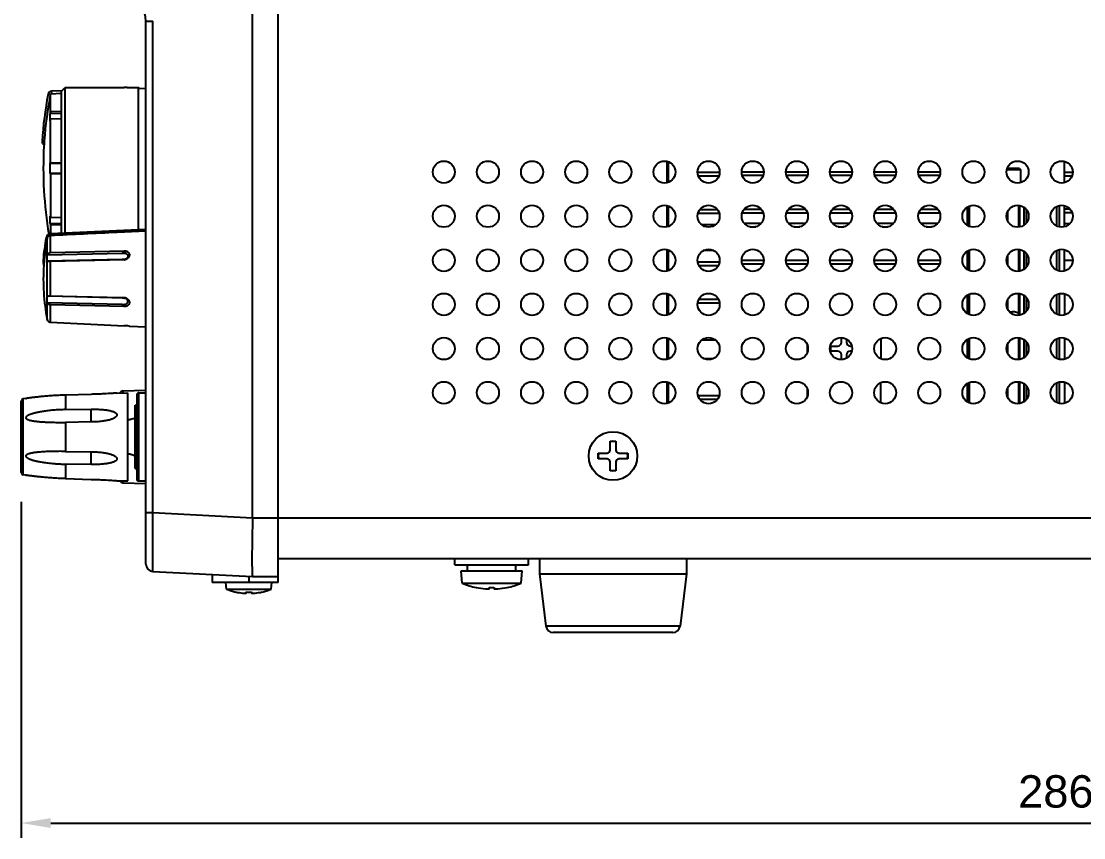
# Model space of a CAD drawing. Extents: x 1917 to 2535, y 2392 to 2924.
# Drawn here: x 2249 to 2393.4, y 2392 to 2503 of the extents above; entities that cross this region are included whole.
import ezdxf

# ---------------------------------------------------------------- set-up
doc = ezdxf.new("R2010")
doc.units = 0
doc.header["$LTSCALE"] = 10
doc.header["$MEASUREMENT"] = 0
doc.layers.get('0').update_dxf_attribs({"linetype": 'CONTINUOUS'})
doc.layers.get('DEFPOINTS').update_dxf_attribs({"linetype": 'CONTINUOUS'})
doc.layers.add('DIM', color=7, linetype='CONTINUOUS')
doc.styles.add('DIM-2', font='sanss___.ttf', dxfattribs={"height": 4.4})
doc.dimstyles.new('gw', dxfattribs={"dimscale": 2, "dimtxt": 5, "dimasz": 2, "dimexe": 1, "dimexo": 2, "dimgap": 1, "dimtad": 1, "dimdec": 1, "dimzin": 0, "dimdsep": 46, "dimtxsty": 'DIM-2', "dimcen": 2, "dimdle": 6, "dimadec": 0, "dimazin": 0, "dimtp": 0.1, "dimtm": 0.1, "dimtfac": 1, "dimtdec": 1, "dimtofl": 0, "dimtmove": 2, "dimatfit": 3, "dimfxl": 0, "dimtolj": 1, "dimtzin": 0, "dimarcsym": 0})

# ---------------------------------------------------------------- blocks, each defined once
blk = doc.blocks.new('*D4')
at = {"layer": 'DEFPOINTS', "color": 0}
for p in [(2535.41594675, 2474.2031361586), (2248.96594675, 2441.6478140938), (2535.41594675, 2394)]:
    blk.add_point(p, dxfattribs=at)
at = {"layer": 'DIM', "color": 0, "lineweight": -2}
for p, q in [((2535.41594675, 2470.2031361586), (2535.41594675, 2392)), ((2248.96594675, 2437.6478140938), (2248.96594675, 2392)), ((2252.96594675, 2394), (2531.41594675, 2394))]:
    blk.add_line(p, q, dxfattribs=at)
at = {"layer": 'DIM', "color": 0}
for points in [[(2252.96594675, 2394.666666666667), (2252.96594675, 2393.333333333333), (2248.96594675, 2394)], [(2531.41594675, 2394.666666666667), (2531.41594675, 2393.333333333333), (2535.41594675, 2394)]]:
    blk.add_solid(points, dxfattribs=at)
at = {"layer": 'DIM', "color": 0, "insert": (2392.19094675, 2398.269410150891), "char_height": 4.4, "attachment_point": 5, "style": 'DIM-2'}
blk.add_mtext('\\A1;286.4', dxfattribs=at)

msp = doc.modelspace()

# ---------------------------------------------------------------- linework, layer by layer
at = {"color": 7}
for p, q in [((2283.91594675, 2426.7), (2283.91594675, 2571.5)), ((2280.41594675, 2435.5), (2280.41594675, 2563.5)), ((2265.91594675, 2429.2088773663), (2265.91594675, 2503)), ((2265.91594675, 2503), (2266.8636107873, 2502.9999999987)), ((2266.8636107938, 2436.1992841096), (2266.8636107938, 2503)), ((2252.9332847796, 2493.1476235804), (2254.4159467372, 2493.225536927)), ((2253.1342451911, 2493.1581868986), (2253.0742511599, 2493.4831011029)), ((2254.4723219158, 2493.5563709048), (2253.0742551198, 2493.4831013288)), ((2254.41594675, 2474.1507930755), (2254.41594675, 2493.4999999928)), ((2254.4723219158, 2493.5563709048), (2254.9159489738, 2493.9999977838)), ((2254.9159467484, 2474.1746025992), (2254.9159467576, 2494)), ((2254.9159467576, 2494), (2262.9372693194, 2494)), ((2263.2009311958, 2494.0138179334), (2262.9372693194, 2494)), ((2263.2009311958, 2494.0138179334), (2263.201655363, 2494)), ((2263.3437379855, 2494), (2264.9159467497, 2494)), ((2265.1028604011, 2493.8130821156), (2264.9159445966, 2493.999997847)), ((2264.915946663, 2474.6507930714), (2264.9159467497, 2494)), ((2265.91594675, 2493.8556941655), (2265.1028604011, 2493.8130821156)), ((2252.9332847796, 2490.6793976614), (2252.9332847796, 2493.1476235804)), ((2252.8759678051, 2490.4504070321), (2254.41594675, 2490.5113172851)), ((2252.8759678051, 2489.4765400244), (2252.8759678051, 2490.4504070321)), ((2254.41594675, 2490.738040876), (2252.9332847796, 2490.6793976614)), ((2254.41594675, 2489.7265763102), (2252.9332847796, 2489.6755985415)), ((2252.9332847796, 2483.7097931646), (2252.9332847796, 2489.6755985415)), ((2252.0946971589, 2486.6518337505), (2251.7946121073, 2486.6717039107)), ((2252.0627415511, 2486.1925294908), (2252.049483468, 2486.0019973637)), ((2252.0495921899, 2486.003559815), (2252.049483468, 2486.0019973637)), ((2252.1014127323, 2486.7482629386), (2252.0627415511, 2486.1925294908)), ((2252.8759678051, 2483.6886279652), (2254.41594675, 2483.6942577923)), ((2252.8759678051, 2482.3113720348), (2252.8759678051, 2483.6886279652)), ((2254.41594675, 2483.7152134534), (2252.9332847796, 2483.7097931646)), ((2336.71594675, 2483.9665367474), (2336.71594675, 2481.0334632526)), ((2336.91594675, 2483.9125246343), (2336.91594675, 2481.0874753657)), ((2390.81594675, 2481.0604693091), (2390.81594675, 2483.9395306909)), ((2252.8759678051, 2482.3113720348), (2254.41594675, 2482.3057422077)), ((2252.9332847796, 2482.2902068353), (2252.9332847796, 2476.3244014585)), ((2254.41594675, 2482.2847865466), (2252.9332847796, 2482.2902068353)), ((2343.9102752419, 2482.4375), (2340.9216182581, 2482.4375)), ((2343.8022988525, 2481.9375), (2341.0295946476, 2481.9375)), ((2346.91594675, 2482.53125), (2349.91594675, 2482.53125)), ((2349.837318753, 2482.03125), (2346.994574747, 2482.03125)), ((2352.91594675, 2482.53125), (2355.91594675, 2482.53125)), ((2355.837318753, 2482.03125), (2352.994574747, 2482.03125)), ((2358.91594675, 2482.53125), (2361.91594675, 2482.53125)), ((2361.837318753, 2482.03125), (2358.994574747, 2482.03125)), ((2364.91594675, 2482.53125), (2367.91594675, 2482.53125)), ((2367.837318753, 2482.03125), (2364.994574747, 2482.03125)), ((2370.91594675, 2482.53125), (2373.91594675, 2482.53125)), ((2373.837318753, 2482.03125), (2370.994574747, 2482.03125)), ((2384.86594675, 2482.8), (2382.9494791574, 2482.7999990254)), ((2384.66594675, 2483), (2383.0029257339, 2483)), ((2384.6659274819, 2482.9999807425), (2384.8659229482, 2482.7999762114)), ((2384.86594675, 2481.0739723374), (2384.86594675, 2482.8)), ((2390.81594675, 2482.5), (2391.91594675, 2482.5)), ((2390.81594675, 2482), (2391.8289677661, 2482)), ((2336.71594675, 2477.9665367474), (2336.71594675, 2475.0334632526)), ((2336.91594675, 2477.9125246343), (2336.91594675, 2475.0874753657)), ((2343.6271975948, 2477.375), (2341.2046959053, 2477.375)), ((2347.2714666965, 2477.46875), (2349.5604268036, 2477.46875)), ((2353.2714666965, 2477.46875), (2355.5604268036, 2477.46875)), ((2359.2714666965, 2477.46875), (2361.5604268036, 2477.46875)), ((2365.2714666965, 2477.46875), (2367.5604268036, 2477.46875)), ((2371.2714666965, 2477.46875), (2373.5604268036, 2477.46875)), ((2377.56594675, 2477.7287235236), (2377.56594675, 2475.2712764764)), ((2377.86594675, 2475.1081793273), (2377.86594675, 2477.8918206727)), ((2384.56594675, 2477.9866575646), (2384.56594675, 2475.0133424354)), ((2384.56594675, 2477.9866575646), (2384.56594675, 2475.0133424354)), ((2384.6711130484, 2477.9776653165), (2384.6711130484, 2475.0223346835)), ((2385.303031004, 2475.2973521146), (2385.303031004, 2477.7026478854)), ((2385.56594675, 2477.4628428721), (2385.56594675, 2475.5371571279)), ((2389.76594675, 2475.1545706108), (2389.76594675, 2477.8454293892)), ((2390.06594675, 2477.9530337191), (2390.06594675, 2475.0469662808)), ((2390.81594675, 2475.0604693091), (2390.81594675, 2477.9395306909)), ((2390.81594675, 2477.5), (2391.5290535046, 2477.5)), ((2252.8759678051, 2475.5495929678), (2252.8759678051, 2476.5234599756)), ((2254.41594675, 2476.2734236898), (2252.9332847796, 2476.3244014585)), ((2343.8623717136, 2476.875), (2340.9695217864, 2476.875)), ((2346.994574747, 2476.96875), (2349.837318753, 2476.96875)), ((2352.994574747, 2476.96875), (2355.837318753, 2476.96875)), ((2358.994574747, 2476.96875), (2361.837318753, 2476.96875)), ((2364.994574747, 2476.96875), (2367.837318753, 2476.96875)), ((2370.994574747, 2476.96875), (2373.837318753, 2476.96875)), ((2382.9607804516, 2476.8422892898), (2382.9607804516, 2476.1577107102)), ((2383.06594675, 2477.140058286), (2383.06594675, 2475.859941714)), ((2390.81594675, 2477), (2391.8289677661, 2477)), ((2252.8759678051, 2475.5495929678), (2254.41594675, 2475.4886827149)), ((2252.9332847796, 2475.3206023386), (2252.9332847796, 2474.0806577989)), ((2254.41594675, 2475.261959124), (2252.9332847796, 2475.3206023386)), ((2265.91594675, 2474.6984121231), (2252.9431059415, 2474.0806577989)), ((2252.9480619249, 2473.9765821482), (2265.91594675, 2474.5941004732)), ((2265.91594675, 2474.5262714307), (2252.9494440837, 2473.904779766)), ((2343.3245740253, 2475.3125), (2341.5073194747, 2475.3125)), ((2347.2482757394, 2475.5625), (2349.5836177606, 2475.5625)), ((2348.0084273595, 2475.0625), (2348.8234661405, 2475.0625)), ((2353.2482757394, 2475.5625), (2355.5836177606, 2475.5625)), ((2354.0084273595, 2475.0625), (2354.8234661405, 2475.0625)), ((2359.2482757394, 2475.5625), (2361.5836177606, 2475.5625)), ((2360.0084273595, 2475.0625), (2360.8234661405, 2475.0625)), ((2365.2482757394, 2475.5625), (2367.5836177606, 2475.5625)), ((2366.0084273595, 2475.0625), (2366.8234661405, 2475.0625)), ((2371.2482757394, 2475.5625), (2373.5836177606, 2475.5625)), ((2372.0084273595, 2475.0625), (2372.8234661405, 2475.0625)), ((2390.81594675, 2475.5), (2391.5290535046, 2475.5)), ((2252.3501888473, 2473.5644684214), (2252.4924982711, 2473.5377302206)), ((2252.4741859666, 2473.4536925285), (2252.4818595852, 2473.4950269319)), ((2252.4818595852, 2462.4602703987), (2252.4818595852, 2473.4950269319)), ((2252.9514768788, 2473.9048681149), (2252.9431059415, 2474.0806577989)), ((2252.9494440837, 2473.904779766), (2252.9494784632, 2473.9040629858)), ((2252.9494784632, 2471.5589641588), (2252.9494784632, 2473.9040629858)), ((2252.9494784632, 2471.5589641588), (2262.9659467541, 2471.7989959146)), ((2262.6858776756, 2471.4778330891), (2262.96594675, 2471.7989959145)), ((2262.96594675, 2471.4845237907), (2263.2478375435, 2471.7575205406)), ((2336.71594675, 2471.9665367474), (2336.71594675, 2469.0334632526)), ((2336.91594675, 2471.9125246343), (2336.91594675, 2469.0874753657)), ((2343.1369285955, 2471.8125), (2341.6949649045, 2471.8125)), ((2377.56594675, 2471.7287235236), (2377.56594675, 2469.2712764764)), ((2377.86594675, 2469.1081793273), (2377.86594675, 2471.8918206727)), ((2384.56594675, 2471.9866575646), (2384.56594675, 2469.0133424354)), ((2384.56594675, 2471.9866575646), (2384.56594675, 2469.0133424354)), ((2384.6711130484, 2471.9776653165), (2384.6711130484, 2469.0223346835)), ((2385.303031004, 2469.2973521146), (2385.303031004, 2471.7026478854)), ((2389.76594675, 2469.1545706108), (2389.76594675, 2471.8454293892)), ((2390.06594675, 2471.9530337191), (2390.06594675, 2469.0469662808)), ((2390.81594675, 2469.0604693091), (2390.81594675, 2471.9395306909)), ((2251.9389187671, 2470.5365301277), (2252.0807713193, 2470.524547057)), ((2252.0053310472, 2470.0848926759), (2252.0427425597, 2470.5277595573)), ((2252.0785112557, 2470.4998967365), (2252.0201578694, 2469.8022270061)), ((2252.0418500819, 2470.06126623), (2252.0785372918, 2470.4998945587)), ((2252.0785372918, 2470.4998945587), (2252.0793698735, 2470.5098285748)), ((2252.1776137189, 2471.4873959784), (2252.1803556733, 2471.5107377652)), ((2252.506009123, 2471.2345689615), (2262.6858776756, 2471.4778330891)), ((2252.506009123, 2470.3685435581), (2252.506009123, 2471.2345689615)), ((2262.6858624089, 2470.6118073206), (2252.506009123, 2470.3685435581)), ((2262.9659467435, 2470.5865603491), (2252.9494784632, 2470.3465285943)), ((2252.9494784632, 2465.6534714057), (2252.9494784632, 2470.3465285943)), ((2262.9000007737, 2470.6169229814), (2262.6858624089, 2470.6118073206)), ((2262.6858624089, 2470.6118073206), (2262.96594675, 2470.5865603492)), ((2262.6858776756, 2471.4778330891), (2262.9659467582, 2471.4845237909)), ((2263.0242315865, 2470.6245466441), (2263.2478524759, 2470.6477519361)), ((2343.8932607177, 2470.25), (2340.9386327823, 2470.25)), ((2346.91594675, 2470.5), (2349.91594675, 2470.5)), ((2352.91594675, 2470.5), (2355.91594675, 2470.5)), ((2358.91594675, 2470.5), (2361.91594675, 2470.5)), ((2364.91594675, 2470.5), (2367.91594675, 2470.5)), ((2370.91594675, 2470.5), (2373.91594675, 2470.5)), ((2382.9607804516, 2470.8422892898), (2382.9607804516, 2470.1577107102)), ((2383.06594675, 2471.140058286), (2383.06594675, 2469.859941714)), ((2385.56594675, 2471.4628428721), (2385.56594675, 2469.5371571279)), ((2390.81594675, 2470.5), (2391.91594675, 2470.5)), ((2252.0199867979, 2469.7998562567), (2252.0216748642, 2469.8200400797)), ((2252.0216748642, 2469.8200400797), (2252.0229704552, 2469.8355313027)), ((2252.0229704552, 2469.8355313027), (2252.0389221489, 2470.0262588233)), ((2252.0389221489, 2470.0262588233), (2252.0401141032, 2470.0405102764)), ((2252.0401141032, 2470.0405102764), (2252.0418500819, 2470.06126623)), ((2343.714357263, 2469.75), (2341.117536237, 2469.75)), ((2347.0029257339, 2470), (2349.8289677661, 2470)), ((2353.0029257339, 2470), (2355.8289677661, 2470)), ((2359.0029257339, 2470), (2361.8289677661, 2470)), ((2365.0029257339, 2470), (2367.8289677661, 2470)), ((2371.0029257339, 2470), (2373.8289677661, 2470)), ((2336.71594675, 2465.9665367474), (2336.71594675, 2463.0334632526)), ((2336.91594675, 2465.9125246343), (2336.91594675, 2463.0874753657)), ((2377.86594675, 2463.1081793273), (2377.86594675, 2465.8918206727)), ((2384.56594675, 2465.9866575646), (2384.56594675, 2463.0133424354)), ((2384.56594675, 2465.9866575646), (2384.56594675, 2463.0133424354)), ((2384.6711130484, 2465.9776653165), (2384.6711130484, 2463.0223346835)), ((2389.76594675, 2463.1545706108), (2389.76594675, 2465.8454293892)), ((2390.06594675, 2465.9530337191), (2390.06594675, 2463.0469662808)), ((2390.81594675, 2465.9395306909), (2390.81594675, 2463.0604693091)), ((2252.506009123, 2464.7654310385), (2252.506009123, 2465.6314564419)), ((2262.6858682218, 2465.3881925405), (2252.506009123, 2465.6314564419)), ((2252.506009123, 2464.7654310385), (2262.6858723361, 2464.5221670385)), ((2252.9494784632, 2465.6534714057), (2262.9659467541, 2465.4134396506)), ((2252.9494784632, 2462.0945072469), (2252.9494784632, 2464.4410358412)), ((2262.9659467435, 2464.2010040856), (2252.9494784632, 2464.4410358412)), ((2262.6858682218, 2465.3881925405), (2262.96594675, 2465.4134396507)), ((2262.9000173298, 2465.3830766231), (2262.6858682218, 2465.3881925405)), ((2262.6858723361, 2464.5221670385), (2262.96594675, 2464.2010040854)), ((2262.6858723361, 2464.5221670385), (2262.9659467551, 2464.5154762091)), ((2262.96594675, 2464.5154762093), (2263.2478435916, 2464.2424814866)), ((2263.0241101819, 2465.3754662649), (2263.2478478063, 2465.3522500549)), ((2343.8989322258, 2464.6875), (2340.9329612742, 2464.6875)), ((2343.7437104921, 2465.1875), (2341.0881830079, 2465.1875)), ((2377.56594675, 2465.7287235236), (2377.56594675, 2463.2712764764)), ((2382.9607804516, 2464.8422892898), (2382.9607804516, 2464.1577107102)), ((2383.06594675, 2465.140058286), (2383.06594675, 2463.859941714)), ((2385.303031004, 2463.2973521146), (2385.303031004, 2465.7026478854)), ((2385.56594675, 2465.4628428721), (2385.56594675, 2463.5371571279)), ((2252.506009123, 2462.3968874804), (2252.506009123, 2462.3746226876)), ((2252.5160870048, 2462.3741427885), (2252.506009123, 2462.3746226876)), ((2252.9494784632, 2462.0945072469), (2262.9659467382, 2461.6144437368)), ((2263.66594675, 2461.5428571429), (2265.91594675, 2461.4357142857)), ((2360.46594675, 2459.35), (2360.46594675, 2459.9952080682)), ((2384.56594675, 2459.9866575646), (2384.56594675, 2457.0133424354)), ((2384.56594675, 2459.9866575646), (2384.56594675, 2457.0133424354)), ((2336.71594675, 2459.9665367474), (2336.71594675, 2457.0334632526)), ((2336.91594675, 2459.9125246343), (2336.91594675, 2457.0874753657)), ((2343.4035603088, 2459.625), (2341.4283331912, 2459.625)), ((2355.81594675, 2459.0333818068), (2355.81594675, 2457.9666181932)), ((2359.01594675, 2458.15), (2359.01594675, 2458.85)), ((2359.01594675, 2458.85), (2359.96594675, 2458.85)), ((2361.16594675, 2459.7990381057), (2361.16594675, 2459.35)), ((2361.66594675, 2458.85), (2361.8690525031, 2458.85)), ((2365.81594675, 2459.8686250309), (2365.81594675, 2457.1313749691)), ((2377.56594675, 2459.7287235236), (2377.56594675, 2457.2712764764)), ((2377.86594675, 2457.1081793273), (2377.86594675, 2459.8918206727)), ((2382.9607804516, 2458.8422892898), (2382.9607804516, 2458.1577107102)), ((2383.06594675, 2459.140058286), (2383.06594675, 2457.859941714)), ((2384.6711130484, 2459.9776653165), (2384.6711130484, 2457.0223346835)), ((2385.303031004, 2457.2973521146), (2385.303031004, 2459.7026478854)), ((2385.56594675, 2459.4628428721), (2385.56594675, 2457.5371571279)), ((2389.76594675, 2457.1545706108), (2389.76594675, 2459.8454293892)), ((2390.06594675, 2459.9530337191), (2390.06594675, 2457.0469662808)), ((2390.81594675, 2459.9395306909), (2390.81594675, 2457.0604693091)), ((2343.0022050111, 2457.125), (2341.829688489, 2457.125)), ((2359.96594675, 2458.15), (2359.01594675, 2458.15)), ((2360.46594675, 2457.0047919318), (2360.46594675, 2457.65)), ((2361.16594675, 2457.65), (2361.16594675, 2457.2009618943)), ((2361.8690525031, 2458.15), (2361.66594675, 2458.15)), ((2262.7982211699, 2452.733983161), (2265.91594675, 2452.8428565373)), ((2336.71594675, 2453.9665367474), (2336.71594675, 2451.0334632526)), ((2336.91594675, 2453.9125246343), (2336.91594675, 2451.0874753657)), ((2355.81594675, 2453.0333818068), (2355.81594675, 2451.9666181932)), ((2365.81594675, 2451.1313749691), (2365.81594675, 2453.8686250309)), ((2377.56594675, 2453.7287235236), (2377.56594675, 2451.2712764764)), ((2377.86594675, 2451.1081793273), (2377.86594675, 2453.8918206727)), ((2382.9607804516, 2452.8422892898), (2382.9607804516, 2452.1577107102)), ((2383.06594675, 2453.140058286), (2383.06594675, 2451.859941714)), ((2384.56594675, 2453.9866575646), (2384.56594675, 2451.0133424354)), ((2384.56594675, 2453.9866575646), (2384.56594675, 2451.0133424354)), ((2384.6711130484, 2453.9776653165), (2384.6711130484, 2451.0223346835)), ((2385.303031004, 2451.2973521146), (2385.303031004, 2453.7026478854)), ((2385.56594675, 2453.4628428721), (2385.56594675, 2451.5371571279)), ((2389.76594675, 2451.1545706108), (2389.76594675, 2453.8454293892)), ((2390.06594675, 2453.9530337191), (2390.06594675, 2451.0469662808)), ((2390.81594675, 2453.9395306909), (2390.81594675, 2451.0604693091)), ((2248.96594675, 2441.6478140938), (2248.96594675, 2451.3521859061)), ((2249.593456027, 2451.7171733026), (2249.2103113538, 2451.6469819545)), ((2249.2103113539, 2441.3530180454), (2249.2103113539, 2451.6469819546)), ((2249.5933647416, 2451.7171568064), (2249.6612657777, 2451.726769606)), ((2258.4659467502, 2452.2761451295), (2254.96594675, 2452.1781325606)), ((2254.96594675, 2452.1781325606), (2254.96594675, 2450.2050915478)), ((2261.9653314568, 2452.4585195593), (2261.926726269, 2452.4550825804)), ((2261.965320982, 2452.4585185426), (2261.9660317029, 2452.4585935326)), ((2261.9660317017, 2452.4585935414), (2261.9653314568, 2452.4585195593)), ((2261.9659868869, 2452.4586217969), (2263.46594675, 2452.5)), ((2262.7982211699, 2452.733983161), (2262.7982211699, 2452.481579984)), ((2263.46594675, 2440.5), (2263.46594675, 2452.5)), ((2264.66594675, 2452.1999999302), (2264.66594675, 2440.8000000698)), ((2264.96594675, 2440.5), (2264.96594675, 2452.5)), ((2264.96594675, 2452.5), (2265.91594675, 2452.5)), ((2343.8456697399, 2452.0625), (2340.9862237601, 2452.0625)), ((2343.5836177606, 2451.5625), (2341.2482757394, 2451.5625)), ((2254.96594675, 2450.2050915478), (2258.4659467451, 2450.2540979684)), ((2258.46594675, 2448.5220471609), (2258.46594675, 2450.2540979685)), ((2264.46594675, 2442.2), (2264.46594675, 2450.8)), ((2264.46594675, 2450.8), (2264.66594675, 2450.8)), ((2258.4659467502, 2448.5220471609), (2254.96594675, 2448.4730410127)), ((2254.96594675, 2448.4730410127), (2254.96594675, 2444.5269589871)), ((2264.136417449, 2448.9895246782), (2264.1659460242, 2448.9999997387)), ((2264.136417449, 2448.9895246782), (2264.1659460169, 2448.9999997361)), ((2264.1658045712, 2449), (2264.46594675, 2449)), ((2329.01594675, 2444.7), (2329.01594675, 2445.9)), ((2329.01594675, 2445.9), (2329.81594675, 2445.9)), ((2329.81594675, 2445.9), (2329.81594675, 2444.7)), ((2254.96594675, 2444.5269589871), (2258.4659466977, 2444.4779528398)), ((2258.46594675, 2442.7459020315), (2258.46594675, 2444.4779528391)), ((2327.41594675, 2443.5), (2327.41594675, 2444.3)), ((2327.41594675, 2444.3), (2328.61594675, 2444.3)), ((2330.21594675, 2444.3), (2331.41594675, 2444.3)), ((2331.41594675, 2444.3), (2331.41594675, 2443.5)), ((2254.96594675, 2442.7949084523), (2254.96594675, 2440.8218674394)), ((2258.4659467449, 2442.7459020316), (2254.96594675, 2442.7949084523)), ((2264.165946358, 2444.0000001411), (2264.1364443667, 2444.01046592)), ((2264.165946362, 2444.0000001397), (2264.1364443667, 2444.01046592)), ((2264.1658420971, 2444), (2264.46594675, 2444)), ((2328.61594675, 2443.5), (2327.41594675, 2443.5)), ((2329.01594675, 2441.9), (2329.01594675, 2443.1)), ((2329.81594675, 2443.1), (2329.81594675, 2441.9)), ((2331.41594675, 2443.5), (2330.21594675, 2443.5)), ((2249.5934558726, 2441.2828267248), (2249.2103113538, 2441.3530180455)), ((2249.5933644343, 2441.2828432373), (2249.6612663086, 2441.2732303192)), ((2264.46594675, 2442.2), (2264.66594675, 2442.2)), ((2329.81594675, 2441.9), (2329.01594675, 2441.9)), ((2254.96594675, 2440.8218674394), (2258.4659466984, 2440.723854872)), ((2261.9660355556, 2440.5414059637), (2261.9604691583, 2440.5419183369)), ((2261.9653208544, 2440.541481479), (2261.9660317135, 2440.5414064769)), ((2261.9659868957, 2440.5413782029), (2263.46594675, 2440.5)), ((2262.7982211699, 2440.266016839), (2262.7982211699, 2440.518420016)), ((2262.7982211699, 2440.266016839), (2265.91594675, 2440.1571434627)), ((2264.96594675, 2440.5), (2265.91594675, 2440.5)), ((2265.91594675, 2436.1992841096), (2266.8636107938, 2436.1992841096)), ((2266.8636107938, 2436.1992841096), (2280.41594675, 2435.489036278)), ((2280.41594675, 2435.5), (2283.91594675, 2435.5)), ((2283.91594675, 2435.5), (2530.41594675, 2435.5)), ((2266.8527520591, 2434.305612826), (2266.8549956568, 2434.7439988912)), ((2529.41594675, 2429.9), (2283.91594675, 2429.9)), ((2307.91594675, 2429.1), (2307.91594675, 2429.9)), ((2317.91594675, 2429.1), (2317.91594675, 2429.9)), ((2319.41594675, 2429.9), (2319.41594675, 2427.9)), ((2339.41594675, 2429.9), (2339.41594675, 2427.9)), ((2266.8636107938, 2428.2102478316), (2280.41594675, 2427.5)), ((2307.9159759343, 2429.1), (2317.9159175657, 2429.1)), ((2308.914677478, 2426.6), (2308.76594675, 2428.3)), ((2308.76594675, 2428.3), (2317.06594675, 2428.3)), ((2309.61594675, 2428.3), (2309.61594675, 2429.1)), ((2316.21594675, 2428.3), (2316.21594675, 2429.1)), ((2316.917216022, 2426.6), (2317.06594675, 2428.3)), ((2274.91594675, 2427.7882427206), (2274.91594675, 2426.7)), ((2279.91594675, 2427.5262038896), (2279.91594675, 2426.7)), ((2280.41594675, 2427.5), (2283.91594675, 2427.5)), ((2319.41594675, 2427.9), (2320.306451092, 2420.7759652641)), ((2319.41594675, 2427.9), (2339.41594675, 2427.9)), ((2339.41594675, 2427.9), (2338.525442408, 2420.7759652641)), ((2283.91594675, 2426.7), (2274.9167211365, 2426.7)), ((2276.8796820126, 2425.8), (2276.8009422154, 2426.7)), ((2276.8796820126, 2425.8), (2282.9522114874, 2425.8)), ((2278.11594675, 2425.4055935969), (2278.11594675, 2425.4134735529)), ((2279.56594675, 2425.2531054636), (2279.56594675, 2425.4134735529)), ((2280.26594675, 2425.4134735529), (2280.26594675, 2425.2531054636)), ((2281.71594675, 2425.4134735529), (2281.71594675, 2425.4055935969)), ((2282.9522114874, 2425.8), (2283.0309512846, 2426.7)), ((2308.914677478, 2426.6), (2316.917216022, 2426.6)), ((2310.81594675, 2426.0140932782), (2310.81594675, 2426.020103431)), ((2312.56594675, 2425.8406797318), (2312.56594675, 2426.020103431)), ((2313.26594675, 2426.020103431), (2313.26594675, 2425.8406797318)), ((2315.01594675, 2426.020103431), (2315.01594675, 2426.0140932782)), ((2338.525442408, 2420.7759652641), (2320.306451092, 2420.7759652641)), ((2337.533164523, 2419.9), (2321.298728977, 2419.9))]:
    msp.add_line(p, q, dxfattribs=at)
for points in [[(2252.4818326526, 2473.4950319512), (2252.3969285908, 2473.018118827), (2252.3152259219, 2472.5103344234), (2252.2422433771, 2472.0012271613), (2252.1780013171, 2471.490940573), (2252.1225182372, 2470.9796198812), (2252.0785099879, 2470.4998968425)], [(2252.9494444889, 2473.9047713344), (2252.9199801633, 2473.9024789832), (2252.8597533037, 2473.8922208726), (2252.8012022862, 2473.8746343873), (2252.7451887461, 2473.8499802418), (2252.6925417107, 2473.8185979482), (2252.6440791849, 2473.7809710636), (2252.6005533495, 2473.7376536826), (2252.5626198686, 2473.6893305898), (2252.5308673271, 2473.636740714), (2252.5057292151, 2473.5806286968), (2252.4875874376, 2473.5218079043), (2252.4818379017, 2473.4950309728)], [(2263.0241160569, 2470.6245346555), (2263.0025744882, 2470.622473711), (2262.9663717658, 2470.6197562859), (2262.9304915928, 2470.6179048267), (2262.9000007737, 2470.6169229814)], [(2263.1032570288, 2470.6392066129), (2263.0999348765, 2470.6382835297), (2263.0890063313, 2470.6354802258), (2263.0756799637, 2470.6324890352), (2263.0594882867, 2470.629406342), (2263.041111762, 2470.6265713168), (2263.0242315865, 2470.6245466441)], [(2262.9000173298, 2465.3830766231), (2262.9323312001, 2465.3820192808), (2262.9690190103, 2465.3800752292), (2263.005947996, 2465.3772265211), (2263.0241101819, 2465.3754662649)], [(2263.0242291429, 2465.3754539209), (2263.0423551549, 2465.3732582852), (2263.0603640683, 2465.3704416246), (2263.0762426716, 2465.367393506), (2263.0893290524, 2465.3644419036), (2263.1000826923, 2465.3616761597), (2263.1032335131, 2465.3608000267)]]:
    msp.add_lwpolyline(points, dxfattribs=at)
for centre, radius in [((2306.41594675, 2482.5), 1.5), ((2312.41594675, 2482.5), 1.5), ((2318.41594675, 2482.5), 1.5), ((2324.41594675, 2482.5), 1.5), ((2330.41594675, 2482.5), 1.5), ((2336.41594675, 2482.5), 1.5), ((2342.41594675, 2482.5), 1.5), ((2348.41594675, 2482.5), 1.5), ((2354.41594675, 2482.5), 1.5), ((2360.41594675, 2482.5), 1.5), ((2366.41594675, 2482.5), 1.5), ((2372.41594675, 2482.5), 1.5), ((2378.41594675, 2482.5), 1.5), ((2384.41594675, 2482.5), 1.5), ((2390.41594675, 2482.5), 1.5), ((2306.41594675, 2476.5), 1.5), ((2312.41594675, 2476.5), 1.5), ((2318.41594675, 2476.5), 1.5), ((2324.41594675, 2476.5), 1.5), ((2330.41594675, 2476.5), 1.5), ((2336.41594675, 2476.5), 1.5), ((2342.41594675, 2476.5), 1.5), ((2348.41594675, 2476.5), 1.5), ((2354.41594675, 2476.5), 1.5), ((2360.41594675, 2476.5), 1.5), ((2366.41594675, 2476.5), 1.5), ((2372.41594675, 2476.5), 1.5), ((2378.41594675, 2476.5), 1.5), ((2384.41594675, 2476.5), 1.5), ((2390.41594675, 2476.5), 1.5), ((2306.41594675, 2470.5), 1.5), ((2312.41594675, 2470.5), 1.5), ((2318.41594675, 2470.5), 1.5), ((2324.41594675, 2470.5), 1.5), ((2330.41594675, 2470.5), 1.5), ((2336.41594675, 2470.5), 1.5), ((2342.41594675, 2470.5), 1.5), ((2348.41594675, 2470.5), 1.5), ((2354.41594675, 2470.5), 1.5), ((2360.41594675, 2470.5), 1.5), ((2366.41594675, 2470.5), 1.5), ((2372.41594675, 2470.5), 1.5), ((2378.41594675, 2470.5), 1.5), ((2384.41594675, 2470.5), 1.5), ((2390.41594675, 2470.5), 1.5), ((2306.41594675, 2464.5), 1.5), ((2312.41594675, 2464.5), 1.5), ((2318.41594675, 2464.5), 1.5), ((2324.41594675, 2464.5), 1.5), ((2330.41594675, 2464.5), 1.5), ((2336.41594675, 2464.5), 1.5), ((2342.41594675, 2464.5), 1.5), ((2348.41594675, 2464.5), 1.5), ((2354.41594675, 2464.5), 1.5), ((2360.41594675, 2464.5), 1.5), ((2366.41594675, 2464.5), 1.5), ((2372.41594675, 2464.5), 1.5), ((2378.41594675, 2464.5), 1.5), ((2384.41594675, 2464.5), 1.5), ((2390.41594675, 2464.5), 1.5), ((2306.41594675, 2458.5), 1.5), ((2312.41594675, 2458.5), 1.5), ((2318.41594675, 2458.5), 1.5), ((2324.41594675, 2458.5), 1.5), ((2330.41594675, 2458.5), 1.5), ((2336.41594675, 2458.5), 1.5), ((2342.41594675, 2458.5), 1.5), ((2348.41594675, 2458.5), 1.5), ((2354.41594675, 2458.5), 1.5), ((2360.41594675, 2458.5), 1.5), ((2366.41594675, 2458.5), 1.5), ((2372.41594675, 2458.5), 1.5), ((2378.41594675, 2458.5), 1.5), ((2384.41594675, 2458.5), 1.5), ((2390.41594675, 2458.5), 1.5), ((2306.41594675, 2452.5), 1.5), ((2312.41594675, 2452.5), 1.5), ((2318.41594675, 2452.5), 1.5), ((2324.41594675, 2452.5), 1.5), ((2330.41594675, 2452.5), 1.5), ((2336.41594675, 2452.5), 1.5), ((2342.41594675, 2452.5), 1.5), ((2348.41594675, 2452.5), 1.5), ((2354.41594675, 2452.5), 1.5), ((2360.41594675, 2452.5), 1.5), ((2366.41594675, 2452.5), 1.5), ((2372.41594675, 2452.5), 1.5), ((2378.41594675, 2452.5), 1.5), ((2384.41594675, 2452.5), 1.5), ((2390.41594675, 2452.5), 1.5), ((2329.41594675, 2443.9), 3.3)]:
    msp.add_circle(centre, radius, dxfattribs=at)
for centre, radius, start, end in [((2262.41594675, 2503), 3.5, 0, 77.16041159309874), ((2253.1004191348, 2492.9837863536), 0.4999999996, 92.99999999919677, 169.3055030431104), ((2263.2270991739, 2493.514503166), 0.5, 76.48886581249924, 93.0000000000061), ((2305.96594675, 2483), 54.3, 169.3055074500125, 176.1224535812045), ((2305.96594675, 2483), 53.9947914155, 169.167580879801, 176.019384389803), ((2283.9145105174, 2482.8030443734), 31.9667528744, 165.7358864113973, 166.1589817344987), ((2276.7842343495, 2482.7001671381), 24.850039007, 163.6979515248898, 164.1755618289085), ((2252.2891032526, 2486.6381807124), 0.5, 176.1224494890021, 243.0729271366978), ((2305.96594675, 2483), 54, 176.8116902901014, 189.5646216300943), ((2254.9820968571, 2478.0732618298), 5.9973424463, 109.9756034951022, 110.5593258999004), ((2254.9820968571, 2487.9267381702), 5.9973424463, 249.4406741000997, 250.0243965048979), ((2276.7842343495, 2483.2998328619), 24.850039007, 195.8244381710915, 196.3020484751102), ((2283.9145105174, 2483.1969556266), 31.9667528744, 193.8410182655013, 194.2641135886026), ((2281.9664189116, 2467.9999408865), 30.1344495538, 169.3588829972989, 175.1713722856032), ((2281.9664189116, 2467.9999408865), 30.0302559703, 169.3588829972989, 175.1713722856032), ((2252.9732610379, 2473.4474007746), 0.6339745962, 92.72631099389635, 169.3588829972989), ((2281.9682261102, 2467.9996105571), 29.9940897208, 170.3333937918038, 170.5508501412027), ((2281.9669153634, 2467.9998385373), 29.9927593034, 169.523104060609, 170.3334026734938), ((2252.9732610379, 2473.4474007746), 0.5297808721, 92.72631099250025, 169.3588829988906), ((2252.9777598667, 2473.402208629), 0.5045119688, 164.691698857188, 169.398539028799), ((2252.9733628889, 2473.4065698918), 0.4980661043, 92.74863480560136, 98.57133213289404), ((2281.9657835421, 2468.0000223623), 29.9916127603, 171.5455329931085, 173.2777407203968), ((2281.9647716447, 2468.0001766903), 29.9905891986, 170.5508324455901, 171.5455320289086), ((2252.9353696925, 2470.4523543993), 1, 175.1713722856032, 201.559159261789), ((2281.9663305539, 2467.9999664098), 29.992162708, 174.1909049921901, 175.1996391416122), ((2281.9651730147, 2468.0000839382), 29.9909992176, 173.3226205440902, 174.1909045441113), ((2262.9474472469, 2471.3517694247), 0.7654327569, 271.384898166694, 293.1080106197946), ((2281.96594675, 2468), 30, 176.5604622573074, 190.6411735037967), ((2252.0983349817, 2470.121638671), 0.1, 201.5590423968057, 234.3219367626039), ((2262.947546449, 2464.6487044746), 0.7649538872, 66.8852723436063, 88.62167129579336), ((2383.81594675, 2462), 1.5, 59.97807263390264, 107.2466936312076), ((2252.9732610379, 2462.5525992254), 0.5, 190.6411735037967, 200.8518674843097), ((2252.9270573763, 2462.5665993332), 0.4539644751, 201.9528772172089, 205.0935913181058), ((2262.6567215271, 2455.1670476628), 6.4548072292, 84.78344914359842, 87.25412661159854), ((2262.659447357, 2455.1820810631), 6.4395884024, 84.37378107720782, 84.79544020359931), ((2262.6334588384, 2454.9356694043), 6.6873666697, 81.32257885549743, 84.35916840499262), ((2262.6126561923, 2454.7921881076), 6.832346114, 81.13178124769932, 81.33165815049979), ((2359.96594675, 2459.35), 0.5, 270, 0), ((2361.66594675, 2459.35), 0.5, 180, 270), ((2359.96594675, 2457.65), 0.5, 0, 90), ((2361.66594675, 2457.65), 0.5, 90, 180), ((2249.26594675, 2451.3521859188), 0.3, 100.687446515705, 180.0000024166109), ((2262.8156709183, 2452.2342877475), 0.5, 92.00000000000394, 151.8801458324037), ((2264.96594675, 2452.2), 0.3, 90, 180.0000133221049), ((2329.41594675, 2443.9), 2, 78.78809478909925, 101.2119052109008), ((2329.41594675, 2443.9), 2, 168.7561138836058, 191.2438861163942), ((2328.61594675, 2444.7), 0.4, 270, 0), ((2330.21594675, 2444.7), 0.4, 180, 270), ((2329.41594675, 2443.9), 2, 348.7561138836057, 11.24388611639421), ((2328.61594675, 2443.1), 0.4, 0, 90), ((2330.21594675, 2443.1), 0.4, 90, 180), ((2249.26594675, 2441.6478140812), 0.3, 179.9999975833891, 259.312553484295), ((2329.41594675, 2443.9), 2, 258.7880947890993, 281.2119052109007), ((2262.8156709183, 2440.7657122525), 0.5, 208.1198541675963, 267.9999999999961), ((2264.96594675, 2440.8), 0.3, 179.9999866778951, 270), ((2324.3155625935, 2429.7841620082), 43.9876529915, 179.9231664657922, 180.708503576796), ((2266.91594675, 2429.2088773827), 1, 180.0000009363944, 267.0000000489933), ((2279.91594675, 2433.1824196297), 7.9824196297, 247.6434605857003, 256.9679710825937), ((2279.91594675, 2433.1824196297), 7.9747428263, 256.9552144063019, 263.8814201479037), ((2279.91594675, 2433.1824196297), 7.7768260328, 267.4205030890965, 272.5794969109035), ((2279.91594675, 2433.1824196297), 7.9747428263, 276.1185798520963, 283.0447855936981), ((2279.91594675, 2433.1824196297), 7.9824196297, 283.0320289174063, 292.3565394142998), ((2312.91594675, 2436.2063473669), 10.4063473669, 247.3871256045095, 258.3395317200971), ((2312.91594675, 2436.2063473669), 10.4004598707, 258.3510844018952, 265.3121504000994), ((2312.5656269241, 2431.9335169451), 6.1132925321, 265.3116034252967, 265.677914652104), ((2312.91594675, 2436.2063473669), 10.1922551735, 268.0320875174967, 271.9679124825033), ((2313.2660864407, 2431.9356265279), 6.1154097798, 274.3222787089008, 274.6884631153969), ((2312.91594675, 2436.2063473669), 10.4004598707, 274.6878495999005, 281.6489155981048), ((2312.91594675, 2436.2063473669), 10.4063473669, 281.6604682799028, 292.6128743954905), ((2279.5613332578, 2429.8716475363), 4.6450337641, 263.8778402323982, 264.8908846606937), ((2280.2707931852, 2429.8692403561), 4.6426154696, 275.1088974977065, 276.122469632198), ((2321.2987289685, 2420.9), 1, 187.1250164248945, 270.0000004832961), ((2337.5331645315, 2420.9), 1, 269.9999995167038, 352.8749835751055)]:
    msp.add_arc(centre, radius, start, end, dxfattribs=at)
for points, start_tangent, end_tangent in [([(2252.9016134637, 2492.9805250628), (2252.8984554409, 2492.9815635229), (2252.7779006997, 2493.0210249805), (2252.6861792978, 2493.0511322282), (2252.6285080005, 2493.0701133588), (2252.6091038398, 2493.0765724664)], (-0.9499349080626298, 0.3124478683621371), (-0.2760149233984733, -0.9611533499194261)), ([(2252.9494784632, 2473.9040629858), (2257.4503918498, 2474.1199395013), (2262.0218535696, 2474.3390888807), (2265.9159466359, 2474.5256867144)], (0.9988511457128221, 0.0479206501227046), (0.9988543171901241, 0.04785449854142246)), ([(2252.4911483974, 2473.5354062437), (2252.5147498848, 2473.6026392101), (2252.5706292565, 2473.700144232), (2252.6468514566, 2473.7828296291), (2252.7396533169, 2473.8464379108), (2252.8429888195, 2473.8872836356), (2252.899130817, 2473.8990731343)], (0.2639588425698777, 0.9645339441560212), (0.9888423925165035, 0.1489655086328288)), ([(2252.506009123, 2471.2345689615), (2252.5330095537, 2471.2959673127), (2252.5680822997, 2471.3537112191), (2252.6112232358, 2471.4068410571), (2252.6620910001, 2471.4540306452), (2252.7210416601, 2471.4945026577), (2252.7882297227, 2471.5268347844), (2252.86439674, 2471.5492762971), (2252.9494784632, 2471.5589641588)], (0.3428444914613011, 0.9393921729898763), (0.9997126946666781, 0.02396931626662019)), ([(2262.9659467541, 2471.7989959146), (2263.121160625, 2471.7885650786), (2263.1969430717, 2471.7726548453), (2263.2478375844, 2471.7575205773)], (0.9997132705720116, 0.02394528434184899), (0.948207002945643, -0.3176530805215677)), ([(2263.2478375844, 2471.7575205773), (2263.2698229869, 2471.7497790841), (2263.3383730799, 2471.720406132), (2263.402300248, 2471.6846729661), (2263.4612659919, 2471.642559502), (2263.5138814596, 2471.5948477148), (2263.5590673454, 2471.5426235073), (2263.5967976515, 2471.4860754877), (2263.6485366875, 2471.361587017), (2263.66594675, 2471.2285716599), (2263.6485367397, 2471.0928625808), (2263.5967977849, 2470.9606412316), (2263.5590674873, 2470.8987107704), (2263.5138815857, 2470.8403263817), (2263.461266085, 2470.7858352771), (2263.4023003071, 2470.7366293012), (2263.3383731464, 2470.6938118573), (2263.2698230685, 2470.6575439376), (2263.2478524989, 2470.6477519335)], (0.9482070029521953, -0.317653080502009), (-0.9197061713911475, -0.3926073844249968)), ([(2252.9494784632, 2470.3465285943), (2252.8644185605, 2470.3452838945), (2252.7882391518, 2470.3456012852), (2252.721041102, 2470.3471860328), (2252.6620851544, 2470.3498364796), (2252.6112172758, 2470.3534003848), (2252.5680790884, 2470.3577872902), (2252.533008842, 2470.3628682429), (2252.506009123, 2470.3685435581)], (-0.9997126946490842, -0.0239693170004283), (-0.9681282606190995, 0.2504549280621901)), ([(2262.9659467582, 2471.4845237909), (2263.0853906674, 2471.4754240844), (2263.1984571175, 2471.4426213157), (2263.2500645309, 2471.4179073752), (2263.2975588365, 2471.3879983498), (2263.3404703524, 2471.3530599115), (2263.3778286988, 2471.3137588858), (2263.4088708674, 2471.2709972694), (2263.4334982104, 2471.2250389892), (2263.4514888894, 2471.1760918453), (2263.4623538294, 2471.1252254744), (2263.46594675, 2471.0736377879), (2263.4623533632, 2471.021587957), (2263.4514881407, 2470.9693369112), (2263.4334973523, 2470.9181381391), (2263.4088696523, 2470.8691809534), (2263.3778271156, 2470.8227784113), (2263.3404690565, 2470.7793023401), (2263.2975579925, 2470.7398462321), (2263.2500634528, 2470.7052838764), (2263.1984557357, 2470.6759285208), (2263.103258732, 2470.6391987918)], (0.999714773201537, 0.02388246726365051), (-0.9623368289139044, -0.2718599413593897)), ([(2252.506009123, 2465.6314564419), (2252.5330095505, 2465.6371318802), (2252.5680822912, 2465.6422130989), (2252.6112232204, 2465.6466001198), (2252.6620909762, 2465.6501638524), (2252.7210416281, 2465.6528139851), (2252.7882296862, 2465.6543985834), (2252.8643967066, 2465.6547162162), (2252.9494784632, 2465.6534714057)], (0.968128260520396, 0.250454928443727), (0.9997126946427938, -0.02396931726279414)), ([(2252.9494784632, 2464.4410358412), (2252.8644186773, 2464.4507191867), (2252.7882392523, 2464.4731615187), (2252.7210411812, 2464.5054976208), (2252.6620852113, 2464.5459739997), (2252.6112173123, 2464.5931652818), (2252.5680791087, 2464.6462933179), (2252.5330088498, 2464.7040340418), (2252.506009123, 2464.7654310385)], (-0.9997126946625597, 0.02396931643839208), (-0.3428444915065445, 0.9393921729733641)), ([(2262.9659467551, 2464.5154762091), (2263.0853902196, 2464.5245758353), (2263.1984557357, 2464.557378115), (2263.2500634528, 2464.5820920308), (2263.2975579925, 2464.6120010455), (2263.3404690564, 2464.64693889), (2263.3778271154, 2464.6862392126), (2263.4088696521, 2464.7290007939), (2263.4334973522, 2464.7749591026), (2263.4514881406, 2464.8239055643), (2263.4623533631, 2464.8747712051), (2263.46594675, 2464.9263586829), (2263.4623538295, 2464.9784086626), (2263.4514888896, 2465.0306604034), (2263.4334982107, 2465.0818598462), (2263.4088708678, 2465.1308169639), (2263.3778286993, 2465.1772195049), (2263.3404703529, 2465.2206963201), (2263.2975588369, 2465.2601530769), (2263.2500645314, 2465.2947154277), (2263.1984571182, 2465.324070791), (2263.1032352276, 2465.3608078476)], (0.999714773080729, -0.02388247232065039), (-0.9623488544293212, 0.2718173695306712)), ([(2263.2478478376, 2465.352250054), (2263.2698242502, 2465.3424555129), (2263.3383741739, 2465.3061875292), (2263.4023011171, 2465.2633700927), (2263.4612668862, 2465.2141639781), (2263.5138824139, 2465.1596726611), (2263.5590683684, 2465.1012879506), (2263.5967985957, 2465.0393572493), (2263.6485370062, 2464.9071363835), (2263.66594675, 2464.7714263638), (2263.6485365265, 2464.6384123819), (2263.5967975509, 2464.5139243385), (2263.5590672742, 2464.4573763993), (2263.5138814426, 2464.4051522677), (2263.4612661735, 2464.3574406442), (2263.4023006679, 2464.3153272995), (2263.338373666, 2464.2795941559), (2263.2698236229, 2464.250221151), (2263.2478436232, 2464.2424814469)], (0.9197087943177558, -0.3926012400064219), (-0.9482043705434282, -0.3176609382381493)), ([(2263.2478436232, 2464.2424814469), (2263.1969434701, 2464.2273452586), (2263.1211607272, 2464.2114349378), (2262.9659467435, 2464.2010040856)], (-0.9482043705286941, -0.3176609382821302), (-0.9997132702753354, 0.02394529672804687)), ([(2252.5159397748, 2462.3740738483), (2252.5330106078, 2462.3411627234), (2252.5680851172, 2462.2884982181), (2252.6112283362, 2462.2397540398), (2252.6620988645, 2462.1961273477), (2252.7210519827, 2462.1583056762), (2252.7882407304, 2462.1275596824), (2252.8644049818, 2462.1054381805), (2252.9494784632, 2462.0945072469)], (0.4240609540561017, -0.9056336495763774), (0.99885226215478, -0.04789737350083995)), ([(2254.96594675, 2452.1781325606), (2254.5008585097, 2452.1627516929), (2254.0255551109, 2452.1421740216), (2253.5583167612, 2452.1171667216), (2253.1168008037, 2452.0891933875), (2252.7115059467, 2452.059811959), (2252.3398457061, 2452.0297646085), (2251.9992053451, 2451.9996270864), (2251.6906489208, 2451.9701923437), (2251.4156695986, 2451.9422572648), (2251.1727586103, 2451.9162503266), (2250.957625183, 2451.8921802621), (2250.765874538, 2451.86990863), (2250.5930939703, 2451.8491828426), (2250.436538075, 2451.8298670936), (2250.2951501368, 2451.8119862948), (2250.1675490487, 2451.7954946999), (2250.0522276087, 2451.7803019084), (2249.9477579805, 2451.7663032477), (2249.8528260818, 2451.7533890369), (2249.7685882937, 2451.7417757037), (2249.69818651, 2451.7319591152), (2249.6436384426, 2451.7242839405), (2249.6070620237, 2451.7191036943), (2249.5933575634, 2451.7171557852), (2249.6090595134, 2451.719387294), (2249.6539222585, 2451.725735537), (2249.6612657777, 2451.726769606)], (-0.9996079290384657, -0.02799978934616851), (0.9902377129325769, 0.1393889231110542)), ([(2261.926726269, 2452.4550825804), (2261.906775055, 2452.4533632328), (2261.8267753633, 2452.4466650465), (2261.7172462028, 2452.4378446509), (2261.4223187092, 2452.4156542431), (2261.0328545862, 2452.3892665013), (2259.9578966537, 2452.3305728251), (2259.2645185753, 2452.3019056118), (2258.4659468232, 2452.2761425211)], (-0.9962678905963387, -0.08631506338248071), (-0.9996083263277811, -0.02798560230140664)), ([(2254.96594675, 2450.2050915478), (2254.5577449543, 2450.1959554826), (2254.1392408949, 2450.1794411678), (2253.7238240226, 2450.1557459442), (2253.3243428537, 2450.1258599055), (2252.9489040658, 2450.0911171715), (2252.5983642774, 2450.0524909046), (2252.2730204285, 2450.0108843361), (2251.9731963463, 2449.967189913), (2251.6987324873, 2449.9222209197), (2251.4480682433, 2449.8765082421), (2251.2194752609, 2449.8304420762), (2251.0110877677, 2449.7842685818), (2250.8209928604, 2449.7380988569), (2250.6472860251, 2449.6919119042), (2250.4881018764, 2449.645547729), (2250.3415919113, 2449.5986726377), (2250.2069922161, 2449.5511195775), (2250.0843169704, 2449.5028870384), (2249.9733734898, 2449.4537946239), (2249.8738307408, 2449.4033819139), (2249.7859126209, 2449.3510770419), (2249.7120500259, 2449.29733912), (2249.6538480918, 2449.2419803634), (2249.6128111864, 2449.1833181122), (2249.5939424759, 2449.1213570522), (2249.6037394976, 2449.0557028336), (2249.6443911684, 2448.9935483218), (2249.7071134448, 2448.9399672708), (2249.7889507121, 2448.8915416692), (2249.8861243853, 2448.8479111221), (2249.9938183306, 2448.8091810816), (2250.112235905, 2448.7738902953), (2250.2431020539, 2448.740934436), (2250.3882369432, 2448.7097131728), (2250.5494414049, 2448.6799253746), (2250.7281880511, 2448.6514974154), (2250.9262688635, 2448.6244065552), (2251.1456759478, 2448.5986964196), (2251.3878928363, 2448.5745361851), (2251.6543650847, 2448.5521296886), (2251.9472653989, 2448.5316614053), (2252.2692582334, 2448.5133543692), (2252.6230420093, 2448.4975139863), (2253.0113763297, 2448.4845296633), (2253.4369739719, 2448.4748900848), (2253.9025769144, 2448.4692035866), (2254.4113754186, 2448.4682447835), (2254.96594675, 2448.4730410127)], (-0.9999019404959737, -0.01400390632596824), (0.9999019375248579, 0.014004118466906)), ([(2258.4659467953, 2450.2540943753), (2259.2644588372, 2450.2496914258), (2259.6245921306, 2450.2358722993), (2259.9578049111, 2450.2148874254), (2260.5459293316, 2450.1530302319), (2261.0327622181, 2450.0664945749), (2261.2393622917, 2450.0145307867), (2261.4222473751, 2449.9566085059), (2261.5818127619, 2449.8923589283), (2261.7172032411, 2449.8211866486), (2261.8267476378, 2449.7425848826), (2261.9067614258, 2449.6566279334), (2261.9533373799, 2449.5659280571), (2261.9634804104, 2449.5220374241), (2261.9659495163, 2449.4794402287)], (0.999902038449086, 0.01399691056492756), (-0.02106162218186314, -0.9997781794333525)), ([(2261.9659439702, 2449.4794380623), (2261.9634801781, 2449.4363139686), (2261.9533369351, 2449.3914935994), (2261.9344200782, 2449.3444913595), (2261.9067606211, 2449.2967343745), (2261.8267465548, 2449.204078248), (2261.7172019501, 2449.116655091), (2261.5818113228, 2449.0350358277), (2261.4222458417, 2448.9590413098), (2261.0327606423, 2448.8227669102), (2260.5459279001, 2448.7072752688), (2259.9578037993, 2448.6156823528), (2259.6245912407, 2448.5801180568), (2259.2644582092, 2448.5522132593), (2258.465946718, 2448.5220494566)], (0.02198945038409056, -0.9997582028029606), (-0.9999020384494999, -0.01399691053536807)), ([(2263.4659917042, 2448.8409296578), (2263.4943640144, 2448.8435388724), (2263.7137532154, 2448.8749801326), (2263.9023049044, 2448.9176334918), (2264.046058122, 2448.9593848322), (2264.1354665657, 2448.9891895689), (2264.136417449, 2448.9895246782)], (0.9963386820375909, 0.08549403883076594), (0.9431123046110395, 0.3324743311764896)), ([(2254.96594675, 2444.5269589871), (2254.5022871564, 2444.5313790532), (2254.0284235527, 2444.5315273099), (2253.5624700452, 2444.5271198142), (2253.1219356691, 2444.518411377), (2252.7173883783, 2444.506039245), (2252.3463297073, 2444.4904535959), (2252.006110278, 2444.4719906689), (2251.6977431918, 2444.4511577784), (2251.4227313102, 2444.4286239957), (2251.1796941699, 2444.4049439184), (2250.9643996086, 2444.3803590022), (2250.7724937604, 2444.3549277723), (2250.5995982463, 2444.3284895258), (2250.4428804523, 2444.3008932032), (2250.3012899548, 2444.2721653488), (2250.1734663685, 2444.2421943879), (2250.0579146559, 2444.2106868673), (2249.9532090697, 2444.1771122575), (2249.8580297442, 2444.1405291124), (2249.773303626, 2444.1002775705), (2249.7021963239, 2444.0565557424), (2249.646793434, 2444.0090292664), (2249.6089547666, 2443.9560112995), (2249.5934466104, 2443.8964005333), (2249.6068729118, 2443.8292996665), (2249.6496497075, 2443.7628535255), (2249.7127110659, 2443.7021184491), (2249.794215705, 2443.6435527244), (2249.8917883128, 2443.586954063), (2250.002186071, 2443.5328474597), (2250.1256027129, 2443.4802685922), (2250.2619789564, 2443.428860202), (2250.4109656969, 2443.3785692817), (2250.5727626673, 2443.3292639041), (2250.7493288452, 2443.2804525651), (2250.9428018317, 2443.2318378332), (2251.1553534343, 2443.1833128947), (2251.3891090354, 2443.1349503596), (2251.6461235702, 2443.0869872085), (2251.9300701377, 2443.0395479518), (2252.2458297129, 2442.9928591128), (2252.5983589669, 2442.9475096987), (2252.99213819, 2442.9045411968), (2253.427490595, 2442.865739515), (2253.902735878, 2442.833143311), (2254.4160923735, 2442.8088187754), (2254.96594675, 2442.7949084523)], (-0.9999019375230943, 0.01400411859283338), (0.9999019404974637, -0.0140039062195692)), ([(2258.4659466654, 2444.4779505328), (2259.2648328858, 2444.4477628683), (2259.625005773, 2444.4198333531), (2259.9580155871, 2444.3842912555), (2260.5448463851, 2444.2929917716), (2261.0307043465, 2444.1778259315), (2261.2374880351, 2444.1122991744), (2261.4208879002, 2444.0415415364), (2261.5810587905, 2443.9653746109), (2261.7169759034, 2443.8834972466), (2261.8268368082, 2443.7957982248), (2261.9069082146, 2443.7030488025), (2261.9345026147, 2443.6553671011), (2261.9533522022, 2443.6084564455), (2261.9634764851, 2443.5636773471), (2261.9659443241, 2443.5205780523)], (0.999902038489111, -0.0139969077056504), (-0.02193291290035999, -0.9997594447324343)), ([(2264.1364443667, 2444.01046592), (2264.1354956991, 2444.0108002541), (2264.0460653512, 2444.0406128747), (2263.9023054599, 2444.082366362), (2263.713755704, 2444.1250193981), (2263.4943707703, 2444.1564604691), (2263.4659917042, 2444.1590703345)], (-0.9431106168842965, 0.3324791186226916), (-0.9963387101101346, 0.08549371167561555)), ([(2261.9659491742, 2443.5205759682), (2261.9634766309, 2443.477971578), (2261.9533524813, 2443.4341205858), (2261.9069087196, 2443.3435764012), (2261.8268374878, 2443.2575312533), (2261.7169767129, 2443.1786789877), (2261.5810596922, 2443.1072878858), (2261.4208888602, 2443.0429065099), (2261.2374890227, 2442.9849530974), (2261.0307053321, 2442.9330443056), (2260.5448472815, 2442.8467692617), (2259.9580162848, 2442.7851296202), (2259.6250063317, 2442.7641582726), (2259.2648332802, 2442.7503191541), (2258.4659468025, 2442.7459061397)], (0.02111559458752272, -0.9997770409772447), (-0.9999020384550071, 0.01399691014194189)), ([(2254.96594675, 2440.8218674394), (2254.5008590797, 2440.8372482853), (2254.0255558307, 2440.8578259433), (2253.558317353, 2440.8828332432), (2253.1168010936, 2440.9108065921), (2252.7115058362, 2440.9401880487), (2252.3398452346, 2440.9702354306), (2251.9992046758, 2441.0003729744), (2251.6906481869, 2441.0298077278), (2251.4156688546, 2441.0577428121), (2251.1727578552, 2441.0837497554), (2250.9576244143, 2441.1078198251), (2250.7658737548, 2441.1300914621), (2250.5930931746, 2441.1508172539), (2250.4365372836, 2441.170133005), (2250.2951493585, 2441.1880138046), (2250.1675482879, 2441.2045053992), (2250.0522268682, 2441.2196981899), (2249.9477572624, 2441.2336968492), (2249.852825388, 2441.2466110581), (2249.7685876569, 2441.2582243846), (2249.6981859637, 2441.2680409614), (2249.6436380151, 2441.2757161199), (2249.6070617711, 2441.2808963415), (2249.5933575615, 2441.282844215), (2249.6090598446, 2441.280612659), (2249.6539228601, 2441.2742643781), (2249.6612663086, 2441.2732303192)], (-0.9996079290385921, 0.02799978934165336), (0.9902377148808957, -0.1393889092699335)), ([(2258.4659467764, 2440.7238576596), (2259.2644580056, 2440.6980967944), (2259.9578034498, 2440.6694316351), (2261.0327601765, 2440.6107396556), (2261.4222454028, 2440.5843511207), (2261.717201594, 2440.5621589413), (2261.8267462626, 2440.5533374005), (2261.9067604094, 2440.5466380573), (2261.9344199135, 2440.5442499495), (2261.9533368215, 2440.5425785286), (2261.960469159, 2440.5419183447)], (0.9996083263444356, -0.02798560170652602), (0.995953575272337, -0.08986921554264002)), ([(2266.8549956568, 2434.7439988912), (2266.8594952507, 2435.5406747277), (2266.8636107938, 2436.1992841096)], (0.005308601773037775, 0.9999859092743334), (0.006517104735519994, 0.9999787634474375)), ([(2280.41594675, 2435.489036278), (2280.3748123324, 2433.7226526136), (2280.3460437169, 2432.0328348687), (2280.3312726579, 2430.5184976703), (2280.3279491529, 2429.8431493517)], (0, -1), (-0.0007429283442572286, -0.9999997240286996)), ([(2266.8636107938, 2428.2102478316), (2266.8545404041, 2428.3606329024), (2266.8500765698, 2428.6006243605), (2266.8462798302, 2428.9858771163), (2266.8435487252, 2429.5265586504), (2266.8421698241, 2430.2163547871), (2266.8422820293, 2431.0332687009), (2266.8438645234, 2431.9420120403), (2266.846738815, 2432.8970676967), (2266.8505876467, 2433.8477004524), (2266.8527520591, 2434.305612826)], (-0.9986225347211577, 0.052469354361287), (0.00492673349930661, 0.9999878635748671)), ([(2280.3312726579, 2429.2402368623), (2280.3460437169, 2428.2903699157), (2280.3748123324, 2427.6999335728), (2280.41594675, 2427.5)], (0.01296502051563379, -0.999915950589363), (0.2638817802260734, -0.9645550300862665)), ([(2312.1049102583, 2425.8376096511), (2312.1399555837, 2425.8350640544), (2312.2101141497, 2425.8306040052), (2312.2757505429, 2425.827268326), (2312.3369706479, 2425.8250130761), (2312.3925352764, 2425.8238673911), (2312.4397769521, 2425.8238117452), (2312.4760512288, 2425.8246087086), (2312.5040649355, 2425.8260070185), (2312.525994604, 2425.8279040132), (2312.5432111878, 2425.8303261753), (2312.5557991519, 2425.8332960565), (2312.5634232967, 2425.8367733348), (2312.56594675, 2425.8406797318)], (0.9971568781372335, -0.07535356914975061), (0, 1)), ([(2313.26594675, 2425.8406797318), (2313.2744373278, 2425.8338543937), (2313.29594251, 2425.8291583861), (2313.3274708258, 2425.8260310853), (2313.3684794495, 2425.8242256766), (2313.4179445013, 2425.8237175867), (2313.475438992, 2425.8245008395), (2313.5401237115, 2425.8265914789), (2313.6103863984, 2425.8299639428), (2313.6858848432, 2425.8346453292), (2313.7269832484, 2425.8376095627)], (0, -1), (0.997156710958083, 0.07535578140566396)), ([(2279.1476801874, 2425.2450689077), (2279.2196256705, 2425.2392381376), (2279.2836740556, 2425.2351346437), (2279.3425790271, 2425.232428889), (2279.3954714365, 2425.2310989949), (2279.4420212547, 2425.2310993674), (2279.4824543793, 2425.23242915), (2279.5160403539, 2425.2351333038), (2279.5417326418, 2425.2392356455), (2279.559151741, 2425.2450315929), (2279.56594675, 2425.2531054636)], (0.9960324911519037, -0.08899031728077446), (0, 1)), ([(2280.26594675, 2425.2531054636), (2280.2740045627, 2425.2443902868), (2280.2941658193, 2425.2383924638), (2280.3210296579, 2425.2345756683), (2280.3517164442, 2425.2323092596), (2280.3851348716, 2425.2311794811), (2280.4219387441, 2425.2309620316), (2280.4632307107, 2425.2316238933), (2280.5081734162, 2425.233169974), (2280.556029042, 2425.2355747548), (2280.6061958484, 2425.238802853), (2280.6582862882, 2425.2428284708), (2280.6842133185, 2425.245068842)], (0, -1), (0.9960325565438273, 0.08898958537249067))]:
    msp.add_spline(points, degree=3, dxfattribs=dict(at, start_tangent=start_tangent, end_tangent=end_tangent))

# ---------------------------------------------------------------- dimensions: what is measured, and where the dimension line sits
at = {"layer": 'DIM'}
dim = msp.add_linear_dim(base=(2535.41594675, 2394), p1=(2248.96594675, 2441.6478140938), p2=(2535.41594675, 2474.2031361586), dimstyle='gw', dxfattribs=at)
dim.commit()
dim.dimension.update_dxf_attribs({"geometry": '*D4', "text_midpoint": (2392.19094675, 2398.269410150891)})

doc.saveas('drawing.dxf')
